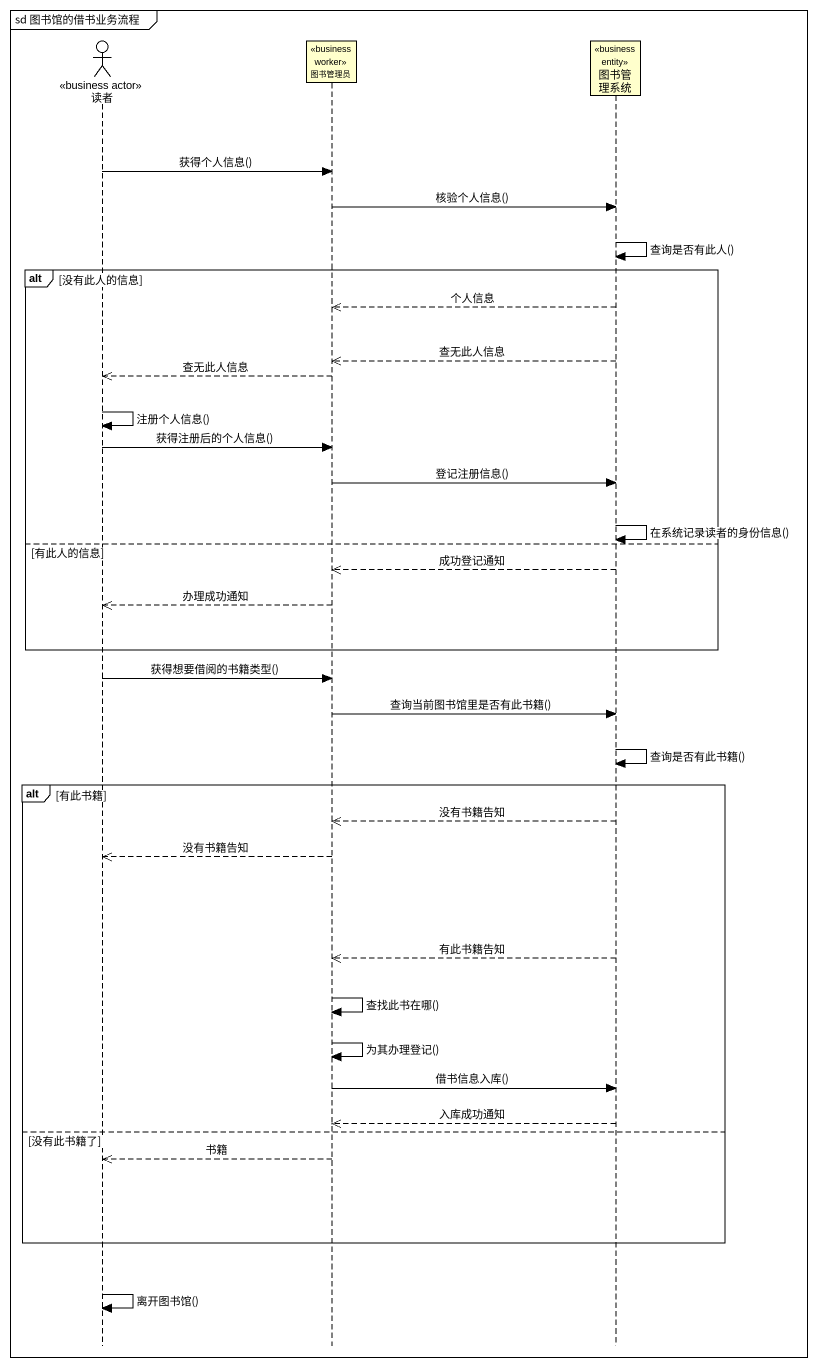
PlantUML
@startuml
mainframe sd 图书馆的借书业务流程
hide footbox
actor 读者 <<business actor>>
participant 图书管理员 <<business worker>>
participant 图书管理系统 <<business entity>>

读者 -> 图书管理员 : 获得个人信息()
图书管理员 -> 图书管理系统 : 核验个人信息()
图书管理系统 -> 图书管理系统 : 查询是否有此人()
alt 没有此人的信息
  图书管理系统 -->> 图书管理员 : 个人信息
  图书管理系统 -->> 图书管理员 : 查无此人信息
  图书管理员 -->> 读者 : 查无此人信息
  读者 -> 读者 : 注册个人信息()
  读者 -> 图书管理员 : 获得注册后的个人信息()
  图书管理员 -> 图书管理系统 : 登记注册信息()
  图书管理系统 -> 图书管理系统 : 在系统记录读者的身份信息()
else 有此人的信息
  图书管理系统 -->> 图书管理员 : 成功登记通知
  图书管理员 -->> 读者 : 办理成功通知
end
读者 -> 图书管理员 : 获得想要借阅的书籍类型()
图书管理员 -> 图书管理系统 : 查询当前图书馆里是否有此书籍()
图书管理系统 -> 图书管理系统 : 查询是否有此书籍()
alt 有此书籍
  图书管理系统 -->> 图书管理员 : 没有书籍告知
  图书管理员 -->> 读者 : 没有书籍告知
  图书管理系统 -->> 图书管理员 : 有此书籍告知
  图书管理员 -> 图书管理员 : 查找此书在哪()
  图书管理员 -> 图书管理员 : 为其办理登记()
  图书管理员 -> 图书管理系统 : 借书信息入库()
  图书管理系统 -->> 图书管理员 : 入库成功通知
else 没有此书籍了
  图书管理员 -->> 读者 : 书籍
end
读者 -> 读者 : 离开图书馆()
@enduml
